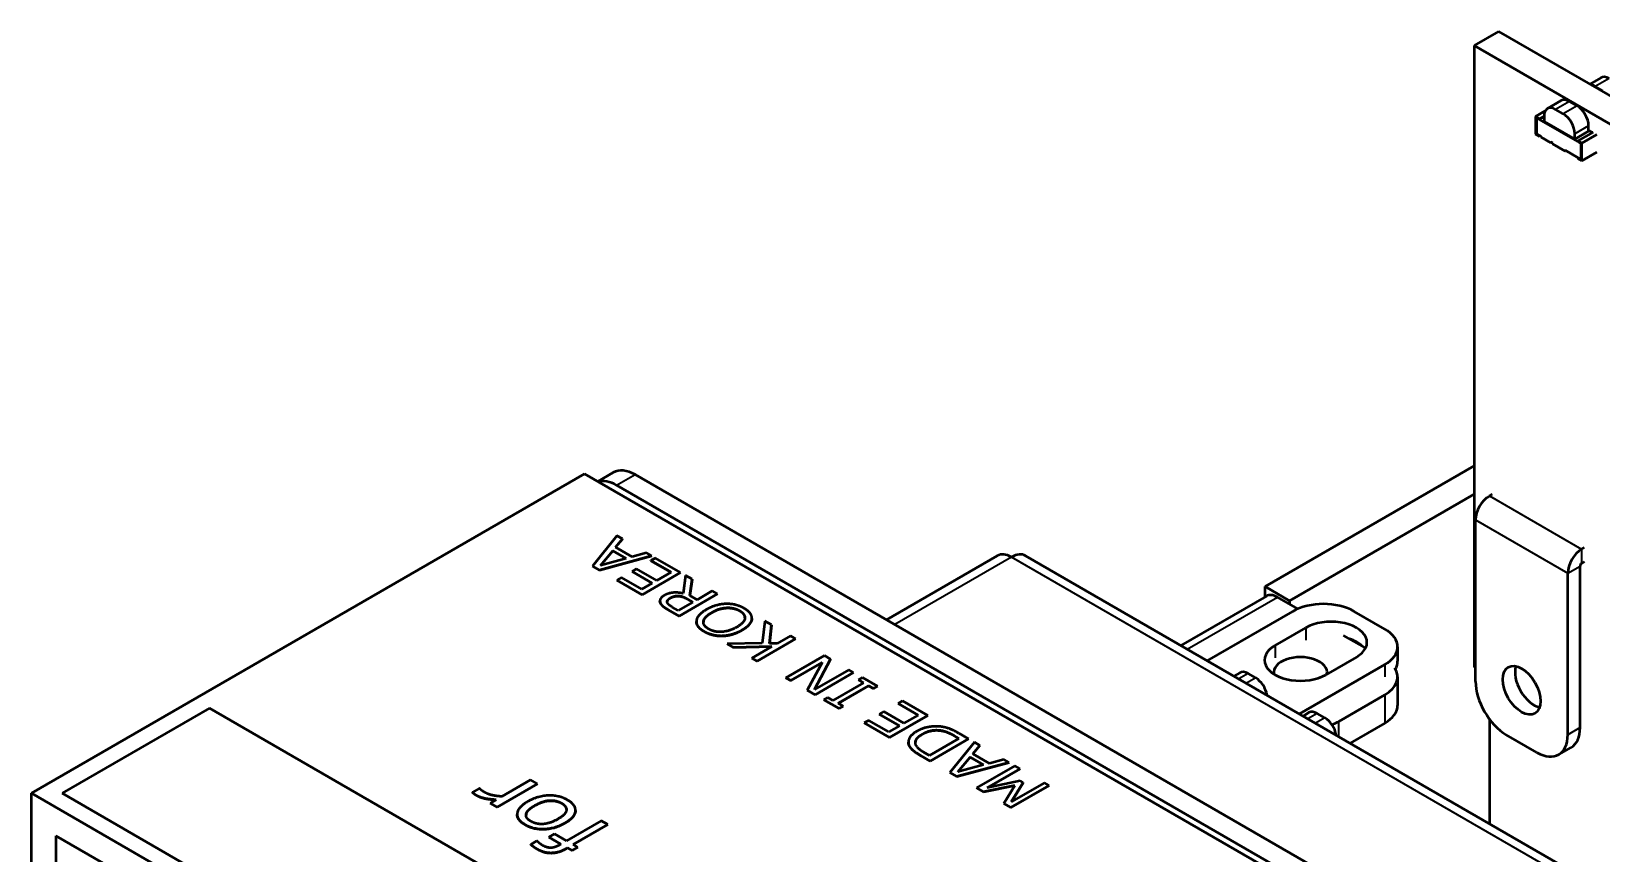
# Model space of a CAD drawing. Header units: millimetres. Extents: x 3137 to 5094, y 789 to 1822.
# Drawn here: x 3985.3 to 4057.6, y 1593.9 to 1631.7 of the extents above; entities that cross this region are included whole.
import ezdxf

# ---------------------------------------------------------------- set-up
doc = ezdxf.new("R2010")
doc.units = ezdxf.units.MM
doc.header["$LTSCALE"] = 1.8
doc.layers.add('외형선(ISO)', color=7, linetype='Continuous', lineweight=50)
doc.layers.add('좁은 외형선(ISO)', color=7, linetype='Continuous', lineweight=35)

msp = doc.modelspace()

# ---------------------------------------------------------------- linework, layer by layer
at = {"layer": '외형선(ISO)'}
for p, q in [((4052.849, 1631.697), (4051.718, 1631.044)), ((4052.849, 1631.697), (4062.572, 1626.084)), ((4061.44, 1625.431), (4051.718, 1631.044)), ((4051.718, 1631.044), (4051.718, 1602.467)), ((4057.558, 1629.566), (4057.049, 1629.272)), ((4057.65, 1628.958), (4057.297, 1629.162)), ((4055.734, 1628.513), (4055.098, 1628.146)), ((4056.462, 1628.272), (4056.109, 1628.476)), ((4054.994, 1628.036), (4054.555, 1627.783)), ((4054.555, 1627.783), (4054.555, 1626.967)), ((4054.732, 1627.681), (4054.555, 1627.783)), ((4054.59, 1627.722), (4054.732, 1627.64)), ((4054.59, 1626.987), (4054.59, 1627.722)), ((4054.596, 1627.719), (4054.596, 1626.99)), ((4054.732, 1627.681), (4054.942, 1627.802)), ((4054.732, 1627.64), (4054.732, 1627.681)), ((4054.732, 1627.64), (4054.737, 1627.643)), ((4054.737, 1627.643), (4054.942, 1627.762)), ((4056.5, 1626.626), (4054.737, 1627.643)), ((4054.942, 1627.802), (4054.942, 1627.557)), ((4054.942, 1627.557), (4056.356, 1626.741)), ((4055.826, 1627.905), (4055.473, 1628.109)), ((4054.555, 1626.967), (4054.732, 1626.864)), ((4054.596, 1626.99), (4054.59, 1626.987)), ((4054.732, 1626.905), (4054.59, 1626.987)), ((4054.596, 1626.99), (4054.737, 1626.908)), ((4054.737, 1626.908), (4054.732, 1626.905)), ((4054.732, 1626.864), (4054.732, 1626.905)), ((4054.772, 1626.888), (4054.732, 1626.864)), ((4054.808, 1626.868), (4054.737, 1626.908)), ((4054.808, 1626.827), (4054.808, 1626.868)), ((4054.808, 1626.827), (4055.251, 1626.571)), ((4056.993, 1627.108), (4056.356, 1626.741)), ((4056.356, 1626.741), (4056.356, 1626.986)), ((4057.198, 1627.064), (4056.5, 1626.66)), ((4056.676, 1626.558), (4057.375, 1626.961)), ((4056.993, 1627.108), (4056.993, 1627.353)), ((4057.162, 1627.043), (4056.993, 1627.141)), ((4055.323, 1626.57), (4055.251, 1626.611)), ((4055.251, 1626.611), (4055.251, 1626.571)), ((4055.323, 1626.53), (4055.323, 1626.57)), ((4055.323, 1626.53), (4055.919, 1626.185)), ((4056.505, 1625.888), (4055.919, 1626.226)), ((4055.919, 1626.226), (4055.919, 1626.185)), ((4056.5, 1626.66), (4056.5, 1626.62)), ((4056.676, 1626.558), (4056.5, 1626.66)), ((4056.5, 1626.62), (4056.641, 1626.538)), ((4056.641, 1626.538), (4056.641, 1625.803)), ((4056.676, 1625.742), (4056.676, 1626.558)), ((4057.375, 1626.145), (4056.676, 1625.742)), ((4056.5, 1625.885), (4056.505, 1625.888)), ((4056.5, 1625.885), (4056.5, 1625.844)), ((4056.641, 1625.803), (4056.5, 1625.885)), ((4056.5, 1625.844), (4056.676, 1625.742)), ((4056.505, 1625.888), (4056.641, 1625.809)), ((4051.718, 1611.709), (4042.101, 1606.157)), ((3985.32, 1596.645), (4010.776, 1611.342)), ((4010.776, 1611.342), (4074.416, 1574.599)), ((4012.104, 1611.403), (4011.387, 1610.989)), ((4013.104, 1611.304), (4072.077, 1577.256)), ((4012.256, 1610.814), (4071.228, 1576.766)), ((4051.718, 1610.403), (4043.232, 1605.504)), ((4052.425, 1610.321), (4052.566, 1610.403)), ((4051.788, 1601.789), (4051.788, 1609.219)), ((4012.272, 1608.487), (4011.148, 1607.095)), ((4012.205, 1607.96), (4012.522, 1608.343)), ((4012.522, 1608.342), (4012.205, 1607.96)), ((4012.522, 1608.343), (4012.272, 1608.487)), ((4012.522, 1608.342), (4012.522, 1608.343)), ((4011.463, 1606.914), (4013.874, 1607.563)), ((4013.874, 1607.562), (4011.463, 1606.913)), ((4011.516, 1607.119), (4012.075, 1607.8)), ((4012.697, 1607.441), (4011.516, 1607.119)), ((4012.075, 1607.799), (4011.517, 1607.12)), ((4012.075, 1607.8), (4012.697, 1607.441)), ((4012.075, 1607.799), (4012.075, 1607.8)), ((4012.696, 1607.441), (4012.075, 1607.799)), ((4012.974, 1607.516), (4012.205, 1607.96)), ((4013.636, 1607.7), (4012.974, 1607.516)), ((4013.874, 1607.563), (4013.636, 1607.7)), ((4014.04, 1607.467), (4013.831, 1607.346)), ((4013.831, 1607.346), (4014.759, 1606.81)), ((4013.831, 1607.345), (4013.831, 1607.346)), ((4014.758, 1606.81), (4013.831, 1607.345)), ((4013.874, 1607.562), (4013.874, 1607.563)), ((4015.203, 1606.795), (4014.04, 1607.467)), ((4029.778, 1607.572), (4024.674, 1604.625)), ((4092.879, 1571.891), (4031.078, 1607.572)), ((4056.668, 1607.872), (4056.809, 1607.953)), ((4056.668, 1607.219), (4056.809, 1607.3)), ((4011.148, 1607.095), (4011.463, 1606.914)), ((4011.148, 1607.094), (4011.148, 1607.095)), ((4011.463, 1606.913), (4011.148, 1607.094)), ((4011.463, 1606.913), (4011.463, 1606.914)), ((4012.482, 1606.567), (4012.272, 1606.446)), ((4013.41, 1606.031), (4012.482, 1606.567)), ((4013.174, 1606.967), (4012.965, 1606.846)), ((4012.965, 1606.846), (4013.893, 1606.31)), ((4012.965, 1606.845), (4012.965, 1606.846)), ((4013.892, 1606.31), (4012.965, 1606.845)), ((4014.102, 1606.431), (4013.174, 1606.967)), ((4013.436, 1605.775), (4015.203, 1606.795)), ((4015.203, 1606.794), (4013.436, 1605.774)), ((4014.759, 1606.81), (4014.102, 1606.431)), ((4015.203, 1606.794), (4015.203, 1606.795)), ((4015.431, 1606.664), (4015.323, 1605.833)), ((4015.737, 1606.487), (4015.431, 1606.664)), ((4056.031, 1599.339), (4056.031, 1606.769)), ((4056.597, 1599.666), (4056.597, 1607.096)), ((4012.272, 1606.446), (4013.436, 1605.775)), ((4012.272, 1606.445), (4012.272, 1606.446)), ((4013.436, 1605.774), (4012.272, 1606.445)), ((4013.893, 1606.31), (4013.41, 1606.031)), ((4015.626, 1605.74), (4015.737, 1606.487)), ((4015.737, 1606.486), (4015.626, 1605.74)), ((4015.737, 1606.486), (4015.737, 1606.487)), ((4016.659, 1605.955), (4015.957, 1605.549)), ((4016.895, 1605.819), (4016.659, 1605.955)), ((4042.101, 1605.679), (4042.101, 1606.157)), ((4042.101, 1606.157), (4043.232, 1605.504)), ((4013.436, 1605.774), (4013.436, 1605.775)), ((4014.251, 1605.491), (4014.251, 1605.491)), ((4015.095, 1605.051), (4014.818, 1605.211)), ((4015.76, 1605.436), (4015.095, 1605.051)), ((4015.127, 1604.798), (4016.895, 1605.819)), ((4016.895, 1605.818), (4015.127, 1604.797)), ((4015.522, 1605.573), (4015.76, 1605.436)), ((4015.76, 1605.435), (4015.522, 1605.572)), ((4015.957, 1605.549), (4015.626, 1605.74)), ((4016.895, 1605.818), (4016.895, 1605.819)), ((4042.167, 1605.717), (4038.229, 1603.443)), ((4043.602, 1605.127), (4042.667, 1605.667)), ((4043.232, 1605.504), (4043.232, 1605.341)), ((4014.632, 1605.084), (4015.127, 1604.798)), ((4015.127, 1604.797), (4014.632, 1605.083)), ((4015.127, 1604.797), (4015.127, 1604.798)), ((4015.925, 1604.543), (4015.925, 1604.544)), ((4018.484, 1604.692), (4018.484, 1604.693)), ((4019.072, 1604.562), (4018.96, 1603.545)), ((4019.377, 1604.386), (4019.072, 1604.562)), ((4039.441, 1602.743), (4043.374, 1605.014)), ((4047.617, 1604.197), (4046.202, 1605.014)), ((4018.719, 1602.724), (4020.486, 1603.745)), ((4020.486, 1603.744), (4018.719, 1602.724)), ((4019.289, 1603.528), (4019.377, 1604.386)), ((4019.377, 1604.385), (4019.289, 1603.528)), ((4019.377, 1604.385), (4019.377, 1604.386)), ((4020.251, 1603.881), (4019.652, 1603.535)), ((4020.486, 1603.745), (4020.251, 1603.881)), ((4020.486, 1603.744), (4020.486, 1603.745)), ((4042.561, 1603.442), (4043.975, 1604.259)), ((4046.688, 1603.345), (4045.716, 1603.907)), ((4018.96, 1603.545), (4017.342, 1603.519)), ((4017.342, 1603.519), (4017.628, 1603.354)), ((4017.342, 1603.518), (4017.342, 1603.519)), ((4017.628, 1603.354), (4017.342, 1603.518)), ((4017.628, 1603.354), (4019.404, 1603.392)), ((4019.403, 1603.391), (4017.628, 1603.354)), ((4017.628, 1603.354), (4017.628, 1603.354)), ((4019.404, 1603.392), (4018.483, 1602.86)), ((4019.652, 1603.535), (4019.289, 1603.528)), ((4021.817, 1602.977), (4020.049, 1601.956)), ((4022.107, 1602.809), (4021.817, 1602.977)), ((4048.202, 1603.381), (4048.202, 1602.728)), ((4018.483, 1602.86), (4018.719, 1602.724)), ((4018.483, 1602.859), (4018.483, 1602.86)), ((4018.719, 1602.724), (4018.483, 1602.859)), ((4018.719, 1602.724), (4018.719, 1602.724)), ((4020.269, 1601.83), (4021.712, 1602.663)), ((4021.711, 1602.662), (4020.269, 1601.829)), ((4021.712, 1602.663), (4021.033, 1601.388)), ((4022.107, 1602.809), (4021.364, 1601.413)), ((4021.364, 1601.412), (4022.107, 1602.809)), ((4022.945, 1602.325), (4021.364, 1601.412)), ((4022.107, 1602.809), (4022.107, 1602.809)), ((4023.165, 1602.199), (4022.945, 1602.325)), ((4043.684, 1600.294), (4047.617, 1602.564)), ((4046.308, 1602.911), (4044.894, 1602.095)), ((4020.049, 1601.956), (4020.269, 1601.83)), ((4020.049, 1601.955), (4020.049, 1601.956)), ((4020.269, 1601.829), (4020.049, 1601.955)), ((4020.269, 1601.829), (4020.269, 1601.83)), ((4021.397, 1601.178), (4023.165, 1602.199)), ((4023.165, 1602.198), (4021.397, 1601.177)), ((4023.616, 1601.73), (4022.209, 1600.917)), ((4022.445, 1600.782), (4023.852, 1601.594)), ((4023.852, 1601.593), (4022.445, 1600.781)), ((4023.165, 1602.198), (4023.165, 1602.199)), ((4023.566, 1601.967), (4023.386, 1601.863)), ((4023.386, 1601.863), (4023.616, 1601.73)), ((4023.386, 1601.862), (4023.386, 1601.863)), ((4023.616, 1601.729), (4023.386, 1601.862)), ((4024.263, 1601.565), (4023.566, 1601.967)), ((4023.852, 1601.594), (4024.083, 1601.461)), ((4023.852, 1601.593), (4023.852, 1601.594)), ((4024.083, 1601.46), (4023.852, 1601.593)), ((4024.083, 1601.461), (4024.263, 1601.565)), ((4024.263, 1601.564), (4024.083, 1601.46)), ((4024.263, 1601.564), (4024.263, 1601.565)), ((4040.941, 1602.189), (4040.671, 1602.033)), ((4041.67, 1601.948), (4041.316, 1602.152)), ((4048.202, 1601.993), (4048.202, 1600.687)), ((4021.033, 1601.388), (4021.397, 1601.178)), ((4021.033, 1601.387), (4021.033, 1601.388)), ((4021.397, 1601.177), (4021.033, 1601.387)), ((4021.397, 1601.177), (4021.397, 1601.178)), ((4021.979, 1601.051), (4021.798, 1600.946)), ((4022.495, 1600.543), (4021.798, 1600.946)), ((4021.798, 1600.946), (4022.495, 1600.544)), ((4021.798, 1600.946), (4021.798, 1600.946)), ((4022.209, 1600.917), (4021.979, 1601.051)), ((4022.676, 1600.648), (4022.445, 1600.782)), ((4024.083, 1601.46), (4024.083, 1601.461)), ((4025.416, 1600.899), (4025.207, 1600.778)), ((4025.207, 1600.778), (4026.135, 1600.242)), ((4025.207, 1600.777), (4025.207, 1600.778)), ((4026.134, 1600.242), (4025.207, 1600.777)), ((4026.579, 1600.227), (4025.416, 1600.899)), ((4045.495, 1599.952), (4047.617, 1601.176)), ((3993.513, 1600.558), (3986.735, 1596.645)), ((4055.738, 1564.633), (3993.513, 1600.558)), ((4022.495, 1600.544), (4022.676, 1600.648)), ((4022.676, 1600.647), (4022.495, 1600.543)), ((4022.495, 1600.543), (4022.495, 1600.544)), ((4022.676, 1600.647), (4022.676, 1600.648)), ((4024.55, 1600.399), (4024.341, 1600.278)), ((4024.341, 1600.278), (4025.269, 1599.743)), ((4024.341, 1600.277), (4024.341, 1600.278)), ((4025.268, 1599.742), (4024.341, 1600.277)), ((4025.478, 1599.863), (4024.55, 1600.399)), ((4026.579, 1600.227), (4024.811, 1599.206)), ((4024.811, 1599.207), (4026.579, 1600.227)), ((4026.135, 1600.242), (4025.478, 1599.863)), ((4026.579, 1600.227), (4026.579, 1600.227)), ((4044.123, 1600.352), (4043.853, 1600.196)), ((4044.852, 1600.111), (4044.498, 1600.315)), ((4052.425, 1600.058), (4052.425, 1595.247)), ((4023.857, 1599.999), (4023.648, 1599.878)), ((4024.811, 1599.206), (4023.648, 1599.878)), ((4023.648, 1599.878), (4024.811, 1599.207)), ((4023.648, 1599.878), (4023.648, 1599.878)), ((4024.785, 1599.463), (4023.857, 1599.999)), ((4025.269, 1599.743), (4024.785, 1599.463)), ((4028.452, 1599.146), (4028.006, 1599.403)), ((4047.617, 1599.87), (4046.017, 1598.947)), ((4054.617, 1598.523), (4053.203, 1599.339)), ((4024.811, 1599.206), (4024.811, 1599.207)), ((4025.685, 1598.994), (4025.685, 1598.995)), ((4028.014, 1599.164), (4026.653, 1598.379)), ((4026.684, 1598.125), (4028.452, 1599.146)), ((4028.452, 1599.145), (4026.684, 1598.125)), ((4028.721, 1598.991), (4027.596, 1597.599)), ((4027.793, 1599.292), (4028.014, 1599.164)), ((4028.013, 1599.164), (4027.793, 1599.291)), ((4028.452, 1599.145), (4028.452, 1599.146)), ((4028.653, 1598.464), (4028.97, 1598.847)), ((4028.97, 1598.846), (4028.653, 1598.463)), ((4028.97, 1598.847), (4028.721, 1598.991)), ((4028.97, 1598.846), (4028.97, 1598.847)), ((4055.617, 1598.424), (4056.183, 1598.75)), ((4026.684, 1598.125), (4026.243, 1598.38)), ((4026.243, 1598.38), (4026.684, 1598.125)), ((4026.653, 1598.379), (4026.432, 1598.506)), ((4026.684, 1598.125), (4026.684, 1598.125)), ((4027.911, 1597.417), (4030.322, 1598.066)), ((4030.322, 1598.065), (4027.911, 1597.416)), ((4027.964, 1597.623), (4028.523, 1598.304)), ((4029.145, 1597.945), (4027.964, 1597.623)), ((4028.523, 1598.303), (4027.965, 1597.623)), ((4028.523, 1598.304), (4029.145, 1597.945)), ((4028.523, 1598.303), (4028.523, 1598.304)), ((4029.144, 1597.944), (4028.523, 1598.303)), ((4029.422, 1598.02), (4028.653, 1598.464)), ((4030.591, 1597.911), (4028.823, 1596.891)), ((4030.084, 1598.204), (4029.422, 1598.02)), ((4030.322, 1598.066), (4030.084, 1598.204)), ((4030.322, 1598.065), (4030.322, 1598.066)), ((4030.826, 1597.775), (4030.591, 1597.911)), ((4008.294, 1597.255), (4006.977, 1596.495)), ((4008.607, 1597.074), (4008.294, 1597.255)), ((4027.596, 1597.599), (4027.911, 1597.417)), ((4027.596, 1597.598), (4027.596, 1597.599)), ((4027.911, 1597.416), (4027.596, 1597.598)), ((4027.911, 1597.416), (4027.911, 1597.417)), ((4029.304, 1596.897), (4030.826, 1597.775)), ((4030.83, 1597.211), (4029.304, 1596.897)), ((4030.826, 1597.775), (4029.306, 1596.897)), ((4030.826, 1597.775), (4030.826, 1597.775)), ((4030.97, 1597.131), (4030.83, 1597.211)), ((3985.32, 1596.645), (4048.96, 1559.903)), ((3985.32, 1582.111), (3985.32, 1596.645)), ((3986.735, 1596.645), (4048.96, 1560.719)), ((4048.96, 1560.719), (3986.735, 1596.645)), ((3986.735, 1596.645), (3986.735, 1596.645)), ((4005.932, 1596.869), (4005.611, 1596.684)), ((4005.611, 1596.683), (4005.611, 1596.684)), ((4005.948, 1596.86), (4005.932, 1596.869)), ((4008.607, 1597.074), (4006.75, 1596.002)), ((4006.75, 1596.003), (4008.607, 1597.074)), ((4008.607, 1597.074), (4008.607, 1597.074)), ((4028.823, 1596.891), (4029.149, 1596.702)), ((4028.823, 1596.89), (4028.823, 1596.891)), ((4029.149, 1596.702), (4028.823, 1596.89)), ((4029.149, 1596.702), (4030.589, 1597.007)), ((4030.589, 1597.006), (4029.149, 1596.702)), ((4029.149, 1596.702), (4029.149, 1596.702)), ((4030.589, 1597.007), (4030.076, 1596.167)), ((4030.396, 1595.983), (4032.164, 1597.003)), ((4032.164, 1597.002), (4030.396, 1595.982)), ((4030.422, 1596.251), (4030.97, 1597.131)), ((4031.944, 1597.13), (4030.422, 1596.251)), ((4030.97, 1597.13), (4030.423, 1596.251)), ((4030.97, 1597.13), (4030.97, 1597.131)), ((4032.164, 1597.003), (4031.944, 1597.13)), ((4032.164, 1597.002), (4032.164, 1597.003)), ((4006.712, 1596.342), (4006.437, 1596.183)), ((4006.437, 1596.183), (4006.75, 1596.003)), ((4006.437, 1596.182), (4006.437, 1596.183)), ((4006.75, 1596.002), (4006.437, 1596.182)), ((4006.75, 1596.002), (4006.75, 1596.003)), ((4010.365, 1595.858), (4010.365, 1595.859)), ((4030.396, 1595.982), (4030.076, 1596.167)), ((4030.076, 1596.167), (4030.396, 1595.983)), ((4030.076, 1596.167), (4030.076, 1596.167)), ((4030.396, 1595.982), (4030.396, 1595.983)), ((4007.675, 1595.669), (4007.675, 1595.67)), ((4011.54, 1595.381), (4009.946, 1594.461)), ((4010.26, 1594.28), (4011.854, 1595.2)), ((4011.854, 1595.199), (4010.26, 1594.279)), ((4011.854, 1595.2), (4011.54, 1595.381)), ((4011.854, 1595.199), (4011.854, 1595.2)), ((3986.452, 1594.685), (3986.452, 1582.119)), ((4047.829, 1559.249), (3986.452, 1594.685)), ((4008.589, 1594.449), (4008.302, 1594.283)), ((4008.302, 1594.282), (4008.302, 1594.283)), ((4008.605, 1594.44), (4008.589, 1594.449)), ((4009.395, 1594.779), (4009.132, 1594.627)), ((4009.132, 1594.627), (4009.694, 1594.303)), ((4009.132, 1594.626), (4009.132, 1594.627)), ((4009.693, 1594.303), (4009.132, 1594.626)), ((4009.946, 1594.461), (4009.395, 1594.779)), ((4009.694, 1594.303), (4009.631, 1594.267)), ((4010.47, 1594.158), (4010.26, 1594.28)), ((4009.936, 1594.093), (4009.997, 1594.128)), ((4009.997, 1594.127), (4009.936, 1594.092)), ((4009.997, 1594.128), (4010.207, 1594.007)), ((4009.997, 1594.127), (4009.997, 1594.128)), ((4010.207, 1594.006), (4009.997, 1594.127)), ((4010.47, 1594.158), (4010.207, 1594.006)), ((4010.207, 1594.007), (4010.47, 1594.158)), ((4010.207, 1594.006), (4010.207, 1594.007)), ((4010.47, 1594.158), (4010.47, 1594.158))]:
    msp.add_line(p, q, dxfattribs=at)
for centre, major_axis, start_param, end_param in [((4057.297, 1628.55), (-0.375, 0.65), 5.497787, 5.825855), ((4057.933, 1628.917), (-0.375, 0.65), 5.497787, 6.283185), ((4056.109, 1627.864), (-0.375, 0.65), 5.497787, 6.283185), ((4056.462, 1627.66), (-0.375, 0.65), 3.926991, 5.497787), ((4055.473, 1627.496), (-0.375, 0.65), 5.497787, 7.068583), ((4055.826, 1627.292), (-0.375, 0.65), 3.926991, 5.497787), ((4055.586, 1626.337), (-0.525, 0), 5.30614, 5.402404), ((4055.586, 1626.337), (-0.425, 0), 2.474115, 2.593716), ((4012.256, 1609.181), (-1, 1.732), 5.497787, 6.141288), ((4013.104, 1609.671), (-1, 1.732), 5.497787, 6.283185), ((4052.425, 1609.586), (0.45, 0.779), 0.785398, 2.356194), ((4030.428, 1606.446), (-0.65, 1.126), 5.497787, 6.283185), ((4030.428, 1606.446), (0.65, 1.126), 0, 0.785398), ((4056.668, 1607.137), (0.45, 0.779), 0.785398, 2.356194), ((4056.668, 1607.137), (0.05, 0.0866), 0.785398, 2.356194), ((4042.667, 1604.851), (-0.5, 0.866), 5.497787, 6.283185), ((4044.788, 1604.197), (2, 0), 0.785398, 2.356194), ((4045.142, 1603.585), (1.65, 0), 5.497787, 8.63938), ((4045.142, 1602.932), (-1.65, 0), 3.680182, 4.1738), ((4046.202, 1603.381), (2, 0), 5.497787, 7.068583), ((4043.727, 1602.769), (-1.65, 0), 5.497787, 8.63938), ((4041.316, 1601.54), (-0.375, 0.65), 5.497787, 6.283185), ((4043.727, 1602.197), (-1.23, 0), 3.043952, 6.378152), ((4046.202, 1601.993), (2, 0), 5.497787, 6.644552), ((4046.202, 1602.728), (2, 0), 5.959357, 6.283185), ((4051.718, 1601.65), (-0.5, 0.866), 5.39762, 5.497787), ((4054.475, 1601.707), (0.615, -1.065), 3.619694, 5.805084), ((4041.67, 1601.336), (-0.375, 0.65), 4.126277, 5.497787), ((4053.203, 1600.972), (-1, 1.732), 0.785398, 2.356194), ((4044.498, 1599.703), (-0.375, 0.65), 5.497787, 6.283185), ((4044.852, 1599.499), (-0.375, 0.65), 4.126277, 5.497787), ((4046.202, 1600.687), (2, 0), 5.497787, 6.283185), ((4044.081, 1600.768), (-2, 0), 2.148214, 2.356194), ((4054.617, 1600.156), (1, -1.732), 5.497787, 7.068583), ((4055.183, 1600.482), (1, -1.732), 0, 0.785398)]:
    msp.add_ellipse(centre, major_axis=major_axis, ratio=0.57735, start_param=start_param, end_param=end_param, dxfattribs=at)
msp.add_ellipse((4053.91, 1601.381), major_axis=(0.615, -1.065), ratio=0.57735, dxfattribs=at)
for points in [[(4015.323, 1605.833), (4015.089, 1605.893), (4014.641, 1605.855), (4014.449, 1605.745)], [(4014.449, 1605.745), (4014.307, 1605.663), (4014.232, 1605.495), (4014.268, 1605.404)], [(4014.268, 1605.403), (4014.251, 1605.448), (4014.251, 1605.491)], [(4014.268, 1605.404), (4014.3, 1605.324), (4014.472, 1605.176), (4014.632, 1605.084)], [(4014.632, 1605.083), (4014.472, 1605.176), (4014.3, 1605.323), (4014.268, 1605.403)], [(4014.593, 1605.413), (4014.571, 1605.472), (4014.635, 1605.571), (4014.71, 1605.614)], [(4014.818, 1605.211), (4014.723, 1605.266), (4014.609, 1605.364), (4014.593, 1605.413)], [(4014.71, 1605.614), (4014.809, 1605.671), (4014.99, 1605.717), (4015.094, 1605.714)], [(4015.094, 1605.713), (4014.99, 1605.716), (4014.809, 1605.671), (4014.71, 1605.613)], [(4015.094, 1605.714), (4015.205, 1605.711), (4015.41, 1605.638), (4015.522, 1605.573)], [(4015.522, 1605.572), (4015.41, 1605.637), (4015.205, 1605.711), (4015.094, 1605.713)], [(4017.289, 1605.356), (4017.066, 1605.351), (4016.603, 1605.219), (4016.385, 1605.093)], [(4016.629, 1604.952), (4016.977, 1605.153), (4017.658, 1605.186), (4017.922, 1605.034)], [(4017.922, 1605.033), (4017.658, 1605.186), (4016.977, 1605.152), (4016.629, 1604.952)], [(4018.127, 1605.151), (4017.937, 1605.261), (4017.517, 1605.363), (4017.289, 1605.356)], [(4018.483, 1604.667), (4018.494, 1604.796), (4018.313, 1605.043), (4018.127, 1605.151)], [(4015.926, 1604.57), (4015.916, 1604.442), (4016.094, 1604.197), (4016.284, 1604.087)], [(4016.385, 1605.093), (4016.166, 1604.966), (4015.938, 1604.702), (4015.926, 1604.57)], [(4016.486, 1604.205), (4016.219, 1604.359), (4016.284, 1604.753), (4016.629, 1604.952)], [(4017.922, 1605.034), (4018.186, 1604.882), (4018.13, 1604.487), (4017.782, 1604.287)], [(4018.161, 1604.722), (4018.16, 1604.896), (4017.922, 1605.033)], [(4018.026, 1604.146), (4018.245, 1604.272), (4018.472, 1604.537), (4018.483, 1604.667)], [(4018.483, 1604.666), (4018.472, 1604.536), (4018.245, 1604.272), (4018.026, 1604.145)], [(4018.484, 1604.692), (4018.484, 1604.679), (4018.483, 1604.666)], [(4016.284, 1604.087), (4016.468, 1603.981), (4016.9, 1603.874), (4017.12, 1603.881)], [(4017.12, 1603.88), (4016.9, 1603.873), (4016.468, 1603.98), (4016.284, 1604.086)], [(4017.782, 1604.287), (4017.437, 1604.088), (4016.756, 1604.049), (4016.486, 1604.205)], [(4017.12, 1603.881), (4017.352, 1603.888), (4017.81, 1604.021), (4018.026, 1604.146)], [(4018.026, 1604.145), (4017.81, 1604.02), (4017.352, 1603.888), (4017.12, 1603.88)], [(4026.078, 1599.498), (4025.82, 1599.349), (4025.647, 1599.016), (4025.715, 1598.847)], [(4026.034, 1598.858), (4025.972, 1598.989), (4026.112, 1599.236), (4026.318, 1599.355)], [(4027.203, 1599.704), (4026.92, 1599.743), (4026.319, 1599.638), (4026.078, 1599.498)], [(4026.318, 1599.355), (4026.524, 1599.474), (4026.93, 1599.557), (4027.148, 1599.529)], [(4027.148, 1599.528), (4026.93, 1599.556), (4026.524, 1599.473), (4026.318, 1599.354)], [(4027.148, 1599.529), (4027.321, 1599.508), (4027.622, 1599.39), (4027.793, 1599.292)], [(4027.793, 1599.291), (4027.622, 1599.389), (4027.321, 1599.507), (4027.148, 1599.528)], [(4028.006, 1599.403), (4027.762, 1599.544), (4027.399, 1599.678), (4027.203, 1599.704)], [(4025.715, 1598.846), (4025.685, 1598.92), (4025.685, 1598.994)], [(4025.715, 1598.847), (4025.755, 1598.749), (4025.985, 1598.529), (4026.243, 1598.38)], [(4026.243, 1598.38), (4025.985, 1598.529), (4025.755, 1598.748), (4025.715, 1598.846)], [(4026.432, 1598.506), (4026.267, 1598.601), (4026.078, 1598.764), (4026.034, 1598.858)], [(4005.611, 1596.684), (4005.671, 1596.635), (4005.736, 1596.588), (4005.819, 1596.54)], [(4005.819, 1596.539), (4005.736, 1596.587), (4005.671, 1596.634), (4005.611, 1596.683)], [(4005.819, 1596.54), (4005.966, 1596.455), (4006.377, 1596.363), (4006.712, 1596.342)], [(4006.207, 1596.673), (4006.118, 1596.725), (4006.003, 1596.81), (4005.948, 1596.86)], [(4006.977, 1596.495), (4006.748, 1596.508), (4006.352, 1596.589), (4006.207, 1596.673)], [(4009.999, 1596.331), (4009.609, 1596.557), (4008.617, 1596.523), (4008.162, 1596.26)], [(4008.162, 1596.26), (4007.708, 1595.998), (4007.647, 1595.424), (4008.037, 1595.199)], [(4008.306, 1595.354), (4008.055, 1595.499), (4008.124, 1595.865), (4008.486, 1596.074)], [(4008.486, 1596.074), (4008.839, 1596.278), (4009.482, 1596.32), (4009.73, 1596.176)], [(4009.73, 1596.175), (4009.482, 1596.319), (4008.839, 1596.277), (4008.486, 1596.073)], [(4009.73, 1596.176), (4009.983, 1596.031), (4009.904, 1595.658), (4009.554, 1595.457)], [(4009.949, 1595.894), (4009.948, 1596.05), (4009.73, 1596.175)], [(4009.878, 1595.27), (4010.332, 1595.532), (4010.393, 1596.104), (4009.999, 1596.331)], [(4008.037, 1595.198), (4007.675, 1595.407), (4007.675, 1595.669)], [(4008.037, 1595.199), (4008.431, 1594.971), (4009.423, 1595.008), (4009.878, 1595.27)], [(4009.878, 1595.269), (4009.423, 1595.007), (4008.431, 1594.971), (4008.037, 1595.198)], [(4009.554, 1595.457), (4009.193, 1595.248), (4008.56, 1595.207), (4008.306, 1595.354)], [(4008.302, 1594.283), (4008.36, 1594.235), (4008.508, 1594.127), (4008.611, 1594.067)], [(4008.611, 1594.067), (4008.508, 1594.126), (4008.36, 1594.235), (4008.302, 1594.282)], [(4008.839, 1594.251), (4008.777, 1594.287), (4008.643, 1594.401), (4008.605, 1594.44)], [(4008.611, 1594.067), (4008.922, 1593.888), (4009.605, 1593.902), (4009.936, 1594.093)], [(4009.936, 1594.092), (4009.605, 1593.901), (4008.922, 1593.887), (4008.611, 1594.067)], [(4009.631, 1594.267), (4009.399, 1594.133), (4009.039, 1594.135), (4008.839, 1594.251)]]:
    msp.add_open_spline(points, degree=2, dxfattribs=at)
for points, knots in [([(4014.71, 1605.613), (4014.635, 1605.57), (4014.584, 1605.492), (4014.584, 1605.459)], [0, 0, 0, 1, 1.59089, 1.59089, 1.59089]), ([(4016.284, 1604.086), (4016.094, 1604.196), (4015.925, 1604.429), (4015.925, 1604.543)], [0, 0, 0, 1, 1.89781, 1.89781, 1.89781]), ([(4016.629, 1604.952), (4016.284, 1604.752), (4016.248, 1604.534), (4016.248, 1604.514)], [0, 0, 0, 1, 1.107373, 1.107373, 1.107373]), ([(4026.318, 1599.354), (4026.112, 1599.235), (4026.005, 1599.046), (4026.004, 1598.979)], [0, 0, 0, 1, 1.528453, 1.528453, 1.528453]), ([(4006.711, 1596.341), (4006.376, 1596.362), (4005.966, 1596.454), (4005.819, 1596.539)], [0.001903, 0.001903, 0.001903, 1, 2, 2, 2]), ([(4008.486, 1596.073), (4008.124, 1595.864), (4008.086, 1595.659), (4008.086, 1595.638)], [0, 0, 0, 1, 1.119424, 1.119424, 1.119424]), ([(4010.365, 1595.858), (4010.365, 1595.838), (4010.332, 1595.532), (4009.878, 1595.269)], [0.928571, 0.928571, 0.928571, 1, 2, 2, 2])]:
    msp.add_open_spline(points, degree=2, knots=knots, dxfattribs=at)
at = {"layer": '좁은 외형선(ISO)'}
for p, q in [((4057.933, 1629.529), (4057.297, 1629.162)), ((4056.109, 1628.476), (4055.473, 1628.109)), ((4056.462, 1628.272), (4055.826, 1627.905)), ((4056.993, 1627.353), (4056.356, 1626.986)), ((4012.256, 1610.814), (4013.104, 1611.304)), ((4052.425, 1610.321), (4056.668, 1607.872)), ((4051.788, 1609.219), (4056.031, 1606.769)), ((4030.428, 1607.507), (4025.054, 1604.405)), ((4092.229, 1571.827), (4030.428, 1607.507)), ((4056.668, 1607.872), (4056.668, 1607.219)), ((4056.031, 1606.769), (4056.597, 1607.096)), ((4014.268, 1605.403), (4014.268, 1605.404)), ((4014.71, 1605.613), (4014.71, 1605.614)), ((4015.094, 1605.713), (4015.094, 1605.714)), ((4015.522, 1605.572), (4015.522, 1605.573)), ((4038.522, 1603.274), (4042.667, 1605.667)), ((4014.632, 1605.083), (4014.632, 1605.084)), ((4016.629, 1604.952), (4016.629, 1604.952)), ((4017.922, 1605.033), (4017.922, 1605.034)), ((4018.483, 1604.666), (4018.483, 1604.667)), ((4016.284, 1604.086), (4016.284, 1604.087)), ((4017.12, 1603.88), (4017.12, 1603.881)), ((4018.026, 1604.145), (4018.026, 1604.146)), ((4043.975, 1604.259), (4043.975, 1603.687)), ((4042.561, 1603.442), (4042.561, 1602.871)), ((4047.617, 1602.564), (4047.617, 1601.993)), ((4041.316, 1602.152), (4040.891, 1601.907)), ((4041.67, 1601.948), (4041.244, 1601.702)), ((4047.617, 1601.176), (4047.617, 1599.87)), ((4044.498, 1600.315), (4044.073, 1600.069)), ((4044.852, 1600.111), (4044.426, 1599.865)), ((4026.318, 1599.354), (4026.318, 1599.355)), ((4027.148, 1599.528), (4027.148, 1599.529)), ((4045.495, 1599.248), (4045.495, 1599.952)), ((4056.597, 1599.666), (4056.031, 1599.339)), ((4025.715, 1598.846), (4025.715, 1598.847)), ((4027.793, 1599.291), (4027.793, 1599.292)), ((4026.243, 1598.38), (4026.243, 1598.38)), ((4005.819, 1596.539), (4005.819, 1596.54)), ((4008.486, 1596.073), (4008.486, 1596.074)), ((4009.73, 1596.175), (4009.73, 1596.176)), ((4008.037, 1595.198), (4008.037, 1595.199)), ((4009.878, 1595.269), (4009.878, 1595.27)), ((4008.611, 1594.067), (4008.611, 1594.067)), ((4009.936, 1594.092), (4009.936, 1594.093))]:
    msp.add_line(p, q, dxfattribs=at)

doc.saveas('drawing.dxf')
